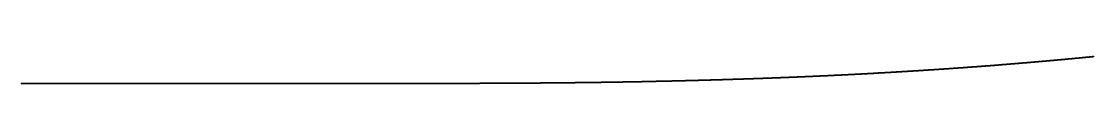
# Model space of a CAD drawing. Header units: metres. Extents: x 0 to 360, y 0 to 49.
# Drawn here: x 112.51 to 134.99, y 0 to 0.56 of the extents above; entities that cross this region are included whole.
import ezdxf

# ---------------------------------------------------------------- set-up
doc = ezdxf.new("R2010")
doc.units = ezdxf.units.M

msp = doc.modelspace()

# ---------------------------------------------------------------- linework, layer by layer
for p in [(133.784, 0.45), (133.796, 0.451), (133.807, 0.452), (133.819, 0.453), (133.83, 0.454), (133.842, 0.455), (133.853, 0.456), (133.865, 0.457), (133.876, 0.458), (133.888, 0.459), (133.899, 0.46), (133.911, 0.461), (133.922, 0.462), (133.934, 0.463), (133.945, 0.464), (133.957, 0.465), (133.968, 0.466), (133.98, 0.467), (133.991, 0.468), (134.003, 0.469), (134.014, 0.47), (134.026, 0.471), (134.038, 0.472), (134.049, 0.473), (134.061, 0.474), (134.072, 0.475), (134.084, 0.476), (134.095, 0.477), (134.107, 0.478), (134.118, 0.479), (134.13, 0.48), (134.141, 0.481), (134.153, 0.482), (134.164, 0.483), (134.176, 0.485), (134.187, 0.486), (134.199, 0.487), (134.21, 0.488), (134.222, 0.489), (134.233, 0.49), (134.245, 0.491), (134.256, 0.492), (134.267, 0.493), (134.279, 0.494), (134.29, 0.495), (134.302, 0.496), (134.313, 0.497), (134.325, 0.498), (134.336, 0.499), (134.348, 0.5), (134.359, 0.501), (134.371, 0.502), (134.382, 0.503), (134.394, 0.504), (134.405, 0.505), (134.417, 0.507), (134.428, 0.508), (134.44, 0.509), (134.451, 0.51), (134.463, 0.511), (134.474, 0.512), (134.486, 0.513), (134.497, 0.514), (134.509, 0.515), (134.52, 0.516), (134.532, 0.517), (134.543, 0.518), (134.555, 0.519), (134.566, 0.52), (134.578, 0.522), (134.589, 0.523), (134.601, 0.524), (134.612, 0.525), (134.624, 0.526), (134.635, 0.527), (134.647, 0.528), (134.658, 0.529), (134.67, 0.53), (134.681, 0.531), (134.693, 0.532), (134.704, 0.533), (134.716, 0.535), (134.727, 0.536), (134.738, 0.537), (134.75, 0.538), (134.761, 0.539), (134.773, 0.54), (134.784, 0.541), (134.796, 0.542), (134.807, 0.543), (134.819, 0.544), (134.83, 0.546), (134.842, 0.547), (134.853, 0.548), (134.865, 0.549), (134.876, 0.55), (134.888, 0.551), (134.899, 0.552), (134.911, 0.553), (134.922, 0.554), (134.934, 0.556), (134.945, 0.557), (134.957, 0.558), (134.968, 0.559), (134.979, 0.56), (134.991, 0.561), (130.629, 0.226), (130.641, 0.226), (130.652, 0.227), (130.664, 0.227), (130.676, 0.228), (130.687, 0.229), (130.699, 0.229), (130.71, 0.23), (130.722, 0.231), (130.734, 0.231), (130.745, 0.232), (130.757, 0.233), (130.768, 0.234), (130.78, 0.234), (130.792, 0.235), (130.803, 0.236), (130.815, 0.236), (130.826, 0.237), (130.838, 0.238), (130.85, 0.238), (130.861, 0.239), (130.873, 0.24), (130.884, 0.24), (130.896, 0.241), (130.907, 0.242), (130.919, 0.242), (130.931, 0.243), (130.942, 0.244), (130.954, 0.244), (130.965, 0.245), (130.977, 0.246), (130.989, 0.247), (131, 0.247), (131.012, 0.248), (131.023, 0.249), (131.035, 0.249), (131.047, 0.25), (131.058, 0.251), (131.07, 0.251), (131.081, 0.252), (131.093, 0.253), (131.104, 0.254), (131.116, 0.254), (131.128, 0.255), (131.139, 0.256), (131.151, 0.256), (131.162, 0.257), (131.174, 0.258), (131.186, 0.259), (131.197, 0.259), (131.209, 0.26), (131.22, 0.261), (131.232, 0.261), (131.243, 0.262), (131.255, 0.263), (131.267, 0.264), (131.278, 0.264), (131.29, 0.265), (131.301, 0.266), (131.313, 0.266), (131.325, 0.267), (131.336, 0.268), (131.348, 0.269), (131.359, 0.269), (131.371, 0.27), (131.382, 0.271), (131.394, 0.272), (131.406, 0.272), (131.417, 0.273), (131.429, 0.274), (131.44, 0.275), (131.452, 0.275), (131.463, 0.276), (131.475, 0.277), (131.487, 0.278), (131.498, 0.278), (131.51, 0.279), (131.521, 0.28), (131.533, 0.281), (131.545, 0.281), (131.556, 0.282), (131.568, 0.283), (131.579, 0.284), (131.591, 0.284), (131.602, 0.285), (131.614, 0.286), (131.626, 0.287), (131.637, 0.287), (131.649, 0.288), (131.66, 0.289), (131.672, 0.29), (131.683, 0.29), (131.695, 0.291), (131.707, 0.292), (131.718, 0.293), (131.73, 0.293), (131.741, 0.294), (131.753, 0.295), (131.764, 0.296), (131.776, 0.297), (131.788, 0.297), (131.799, 0.298), (131.811, 0.299), (131.822, 0.3), (131.834, 0.3), (131.845, 0.301), (131.857, 0.302), (131.869, 0.303), (131.88, 0.304), (131.892, 0.304), (131.903, 0.305), (131.915, 0.306), (131.926, 0.307), (131.938, 0.308), (131.95, 0.308), (131.961, 0.309), (131.973, 0.31), (131.984, 0.311), (131.996, 0.311), (132.007, 0.312), (132.019, 0.313), (132.03, 0.314), (132.042, 0.315), (132.054, 0.316), (132.065, 0.316), (132.077, 0.317), (132.088, 0.318), (132.1, 0.319), (132.111, 0.32), (132.123, 0.32), (132.135, 0.321), (132.146, 0.322), (132.158, 0.323), (132.169, 0.324), (132.181, 0.324), (132.192, 0.325), (132.204, 0.326), (132.215, 0.327), (132.227, 0.328), (132.239, 0.329), (132.25, 0.329), (132.262, 0.33), (132.273, 0.331), (132.285, 0.332), (132.296, 0.333), (132.308, 0.334), (132.319, 0.334), (132.331, 0.335), (132.343, 0.336), (132.354, 0.337), (132.366, 0.338), (132.377, 0.339), (132.389, 0.339), (132.4, 0.34), (132.412, 0.341), (132.423, 0.342), (132.435, 0.343), (132.447, 0.344), (132.458, 0.344), (132.47, 0.345), (132.481, 0.346), (132.493, 0.347), (132.504, 0.348), (132.516, 0.349), (132.527, 0.35), (132.539, 0.35), (132.551, 0.351), (132.562, 0.352), (132.574, 0.353), (132.585, 0.354), (132.597, 0.355), (132.608, 0.356), (132.62, 0.356), (132.631, 0.357), (132.643, 0.358), (132.654, 0.359), (132.666, 0.36), (132.678, 0.361), (132.689, 0.362), (132.701, 0.362), (132.712, 0.363), (132.724, 0.364), (132.735, 0.365), (132.747, 0.366), (132.758, 0.367), (132.77, 0.368), (132.781, 0.369), (132.793, 0.37), (132.805, 0.37), (132.816, 0.371), (132.828, 0.372), (132.839, 0.373), (132.851, 0.374), (132.862, 0.375), (132.874, 0.376), (132.885, 0.377), (132.897, 0.378), (132.908, 0.378), (132.92, 0.379), (132.931, 0.38), (132.943, 0.381), (132.955, 0.382), (132.966, 0.383), (132.978, 0.384), (132.989, 0.385), (133.001, 0.386), (133.012, 0.387), (133.024, 0.387), (133.035, 0.388), (133.047, 0.389), (133.058, 0.39), (133.07, 0.391), (133.081, 0.392), (133.093, 0.393), (133.104, 0.394), (133.116, 0.395), (133.128, 0.396), (133.139, 0.397), (133.151, 0.397), (133.162, 0.398), (133.174, 0.399), (133.185, 0.4), (133.197, 0.401), (133.208, 0.402), (133.22, 0.403), (133.231, 0.404), (133.243, 0.405), (133.254, 0.406), (133.266, 0.407), (133.277, 0.408), (133.289, 0.409), (133.301, 0.41), (133.312, 0.411), (133.324, 0.411), (133.335, 0.412), (133.347, 0.413), (133.358, 0.414), (133.37, 0.415), (133.381, 0.416), (133.393, 0.417), (133.404, 0.418), (133.416, 0.419), (133.427, 0.42), (133.439, 0.421), (133.45, 0.422), (133.462, 0.423), (133.473, 0.424), (133.485, 0.425), (133.496, 0.426), (133.508, 0.427), (133.519, 0.428), (133.531, 0.429), (133.543, 0.43), (133.554, 0.431), (133.566, 0.431), (133.577, 0.432), (133.589, 0.433), (133.6, 0.434), (133.612, 0.435), (133.623, 0.436), (133.635, 0.437), (133.646, 0.438), (133.658, 0.439), (133.669, 0.44), (133.681, 0.441), (133.692, 0.442), (133.704, 0.443), (133.715, 0.444), (133.727, 0.445), (133.738, 0.446), (133.75, 0.447), (133.761, 0.448), (133.773, 0.449), (112.505, 0), (112.517, 0), (112.528, 0), (112.54, 0), (112.552, 0), (112.564, 0), (112.575, 0), (112.587, 0), (112.599, 0), (112.61, 0), (112.622, 0), (112.634, 0), (112.645, 0), (112.657, 0), (112.669, 0), (112.68, 0), (112.692, 0), (112.704, 0), (112.715, 0), (112.727, 0), (112.739, 0), (112.75, 0), (112.762, 0), (112.774, 0), (112.785, 0), (112.797, 0), (112.809, 0), (112.82, 0), (112.832, 0), (112.844, 0), (112.855, 0), (112.867, 0), (112.879, 0), (112.89, 0), (112.902, 0), (112.914, 0), (112.925, 0), (112.937, 0), (112.949, 0), (112.96, 0), (112.972, 0), (112.984, 0), (112.995, 0), (113.007, 0), (113.019, 0), (113.03, 0), (113.042, 0), (113.054, 0), (113.065, 0), (113.077, 0), (113.089, 0), (113.101, 0), (113.112, 0), (113.124, 0), (113.136, 0), (113.147, 0), (113.159, 0), (113.171, 0), (113.182, 0), (113.194, 0), (113.206, 0), (113.217, 0), (113.229, 0), (113.241, 0), (113.252, 0), (113.264, 0), (113.276, 0), (113.287, 0), (113.299, 0), (113.311, 0), (113.322, 0), (113.334, 0), (113.346, 0), (113.357, 0), (113.369, 0), (113.381, 0), (113.392, 0), (113.404, 0), (113.416, 0), (113.427, 0), (113.439, 0), (113.451, 0), (113.462, 0), (113.474, 0), (113.486, 0), (113.497, 0), (113.509, 0), (113.521, 0), (113.532, 0), (113.544, 0), (113.556, 0), (113.567, 0), (113.579, 0), (113.591, 0), (113.603, 0), (113.614, 0), (113.626, 0), (113.638, 0), (113.649, 0), (113.661, 0), (113.673, 0), (113.684, 0), (113.696, 0), (113.708, 0), (113.719, 0), (113.731, 0), (113.743, 0), (113.754, 0), (113.766, 0), (113.778, 0), (113.789, 0), (113.801, 0), (113.813, 0), (113.824, 0), (113.836, 0), (113.848, 0), (113.859, 0), (113.871, 0), (113.883, 0), (113.894, 0), (113.906, 0), (113.918, 0), (113.929, 0), (113.941, 0), (113.953, 0), (113.964, 0), (113.976, 0), (113.988, 0), (113.999, 0), (114.011, 0), (114.023, 0), (114.034, 0), (114.046, 0), (114.058, 0), (114.069, 0), (114.081, 0), (114.093, 0), (114.105, 0), (114.116, 0), (114.128, 0), (114.14, 0), (114.151, 0), (114.163, 0), (114.175, 0), (114.186, 0), (114.198, 0), (114.21, 0), (114.221, 0), (114.233, 0), (114.245, 0), (114.256, 0), (114.268, 0), (114.28, 0), (114.291, 0), (114.303, 0), (114.315, 0), (114.326, 0), (114.338, 0), (114.35, 0), (114.361, 0), (114.373, 0), (114.385, 0), (114.396, 0), (114.408, 0), (114.42, 0), (114.431, 0), (114.443, 0), (114.455, 0), (114.466, 0), (114.478, 0), (114.49, 0), (114.501, 0), (114.513, 0), (114.525, 0), (114.536, 0), (114.548, 0), (114.56, 0), (114.571, 0), (114.583, 0), (114.595, 0), (114.607, 0), (114.618, 0), (114.63, 0), (114.642, 0), (114.653, 0), (114.665, 0), (114.677, 0), (114.688, 0), (114.7, 0), (114.712, 0), (114.723, 0), (114.735, 0), (114.747, 0), (114.758, 0), (114.77, 0), (114.782, 0), (114.793, 0), (114.805, 0), (114.817, 0), (114.828, 0), (114.84, 0), (114.852, 0), (114.863, 0), (114.875, 0), (114.887, 0), (114.898, 0), (114.91, 0), (114.922, 0), (114.933, 0), (114.945, 0), (114.957, 0), (114.968, 0), (114.98, 0), (114.992, 0), (115.003, 0), (115.015, 0), (115.027, 0), (115.038, 0), (115.05, 0), (115.062, 0), (115.073, 0), (115.085, 0), (115.097, 0), (115.108, 0), (115.12, 0), (115.132, 0), (115.144, 0), (115.155, 0), (115.167, 0), (115.179, 0), (115.19, 0), (115.202, 0), (115.214, 0), (115.225, 0), (115.237, 0), (115.249, 0), (115.26, 0), (115.272, 0), (115.284, 0), (115.295, 0), (115.307, 0), (115.319, 0), (115.33, 0), (115.342, 0), (115.354, 0), (115.365, 0), (115.377, 0), (115.389, 0), (115.4, 0), (115.412, 0), (115.424, 0), (115.435, 0), (115.447, 0), (115.459, 0), (115.47, 0), (115.482, 0), (115.494, 0), (115.505, 0), (115.517, 0), (115.529, 0), (115.54, 0), (115.552, 0), (115.564, 0), (115.575, 0), (115.587, 0), (115.599, 0), (115.61, 0), (115.622, 0), (115.634, 0), (115.646, 0), (115.657, 0), (115.669, 0), (115.681, 0), (115.692, 0), (115.704, 0), (115.716, 0), (115.727, 0), (115.739, 0), (115.751, 0), (115.762, 0), (115.774, 0), (115.786, 0), (115.797, 0), (115.809, 0), (115.821, 0), (115.832, 0), (115.844, 0), (115.856, 0), (115.867, 0), (115.879, 0), (115.891, 0), (115.902, 0), (115.914, 0), (115.926, 0), (115.937, 0), (115.949, 0), (115.961, 0), (115.972, 0), (115.984, 0), (115.996, 0), (116.007, 0), (116.019, 0), (116.031, 0), (116.042, 0), (116.054, 0), (116.066, 0), (116.077, 0), (116.089, 0), (116.101, 0), (116.112, 0), (116.124, 0), (116.136, 0), (116.148, 0), (116.159, 0), (116.171, 0), (116.183, 0), (116.194, 0), (116.206, 0), (116.218, 0), (116.229, 0), (116.241, 0), (116.253, 0), (116.264, 0), (116.276, 0), (116.288, 0), (116.299, 0), (116.311, 0), (116.323, 0), (116.334, 0), (116.346, 0), (116.358, 0), (116.369, 0), (116.381, 0), (116.393, 0), (116.404, 0), (116.416, 0), (116.428, 0), (116.439, 0), (116.451, 0), (116.463, 0), (116.474, 0), (116.486, 0), (116.498, 0), (116.509, 0), (116.521, 0), (116.533, 0), (116.544, 0), (116.556, 0), (116.568, 0), (116.579, 0), (116.591, 0), (116.603, 0), (116.614, 0), (116.626, 0), (116.638, 0), (116.65, 0), (116.661, 0), (116.673, 0), (116.685, 0), (116.696, 0), (116.708, 0), (116.72, 0), (116.731, 0), (116.743, 0), (116.755, 0), (116.766, 0), (116.778, 0), (116.79, 0), (116.801, 0), (116.813, 0), (116.825, 0), (116.836, 0), (116.848, 0), (116.86, 0), (116.871, 0), (116.883, 0), (116.895, 0), (116.906, 0), (116.918, 0), (116.93, 0), (116.941, 0), (116.953, 0), (116.965, 0), (116.976, 0), (116.988, 0), (117, 0), (117.011, 0), (117.023, 0), (117.035, 0), (117.046, 0), (117.058, 0), (117.07, 0), (117.081, 0), (117.093, 0), (117.105, 0), (117.116, 0), (117.128, 0), (117.14, 0), (117.151, 0), (117.163, 0), (117.175, 0), (117.187, 0), (117.198, 0), (117.21, 0), (117.222, 0), (117.233, 0), (117.245, 0), (117.257, 0), (117.268, 0), (117.28, 0), (117.292, 0), (117.303, 0), (117.315, 0), (117.327, 0), (117.338, 0), (117.35, 0), (117.362, 0), (117.373, 0), (117.385, 0), (117.397, 0), (117.408, 0), (117.42, 0), (117.432, 0), (117.443, 0), (117.455, 0), (117.467, 0), (117.478, 0), (117.49, 0), (117.502, 0), (117.513, 0), (117.525, 0), (117.537, 0), (117.548, 0), (117.56, 0), (117.572, 0), (117.583, 0), (117.595, 0), (117.607, 0), (117.618, 0), (117.63, 0), (117.642, 0), (117.653, 0), (117.665, 0), (117.677, 0), (117.689, 0), (117.7, 0), (117.712, 0), (117.724, 0), (117.735, 0), (117.747, 0), (117.759, 0), (117.77, 0), (117.782, 0), (117.794, 0), (117.805, 0), (117.817, 0), (117.829, 0), (117.84, 0), (117.852, 0), (117.864, 0), (117.875, 0), (117.887, 0), (117.899, 0), (117.91, 0), (117.922, 0), (117.934, 0), (117.945, 0), (117.957, 0), (117.969, 0), (117.98, 0), (117.992, 0), (118.004, 0), (118.015, 0), (118.027, 0), (118.039, 0), (118.05, 0), (118.062, 0), (118.074, 0), (118.085, 0), (118.097, 0), (118.109, 0), (118.12, 0), (118.132, 0), (118.144, 0), (118.155, 0), (118.167, 0), (118.179, 0), (118.191, 0), (118.202, 0), (118.214, 0), (118.226, 0), (118.237, 0), (118.249, 0), (118.261, 0), (118.272, 0), (118.284, 0), (118.296, 0), (118.307, 0), (118.319, 0), (118.331, 0), (118.342, 0), (118.354, 0), (118.366, 0), (118.377, 0), (118.389, 0), (118.401, 0), (118.412, 0), (118.424, 0), (118.436, 0), (118.447, 0), (118.459, 0), (118.471, 0), (118.482, 0), (118.494, 0), (118.506, 0), (118.517, 0), (118.529, 0), (118.541, 0), (118.552, 0), (118.564, 0), (118.576, 0), (118.587, 0), (118.599, 0), (118.611, 0), (118.622, 0), (118.634, 0), (118.646, 0), (118.657, 0), (118.669, 0), (118.681, 0), (118.693, 0), (118.704, 0), (118.716, 0), (118.728, 0), (118.739, 0), (118.751, 0), (118.763, 0), (118.774, 0), (118.786, 0), (118.798, 0), (118.809, 0), (118.821, 0), (118.833, 0), (118.844, 0), (118.856, 0), (118.868, 0), (118.879, 0), (118.891, 0), (118.903, 0), (118.914, 0), (118.926, 0), (118.938, 0), (118.949, 0), (118.961, 0), (118.973, 0), (118.984, 0), (118.996, 0), (119.008, 0), (119.019, 0), (119.031, 0), (119.043, 0), (119.054, 0), (119.066, 0), (119.078, 0), (119.089, 0), (119.101, 0), (119.113, 0), (119.124, 0), (119.136, 0), (119.148, 0), (119.159, 0), (119.171, 0), (119.183, 0), (119.194, 0), (119.206, 0), (119.218, 0), (119.23, 0), (119.241, 0), (119.253, 0), (119.265, 0), (119.276, 0), (119.288, 0), (119.3, 0), (119.311, 0), (119.323, 0), (119.335, 0), (119.346, 0), (119.358, 0), (119.37, 0), (119.381, 0), (119.393, 0), (119.405, 0), (119.416, 0), (119.428, 0), (119.44, 0), (119.451, 0), (119.463, 0), (119.475, 0), (119.486, 0), (119.498, 0), (119.51, 0), (119.521, 0), (119.533, 0), (119.545, 0), (119.556, 0), (119.568, 0), (119.58, 0), (119.591, 0), (119.603, 0), (119.615, 0), (119.626, 0), (119.638, 0), (119.65, 0), (119.661, 0), (119.673, 0), (119.685, 0), (119.696, 0), (119.708, 0), (119.72, 0), (119.732, 0), (119.743, 0), (119.755, 0), (119.767, 0), (119.778, 0), (119.79, 0), (119.802, 0), (119.813, 0), (119.825, 0), (119.837, 0), (119.848, 0), (119.86, 0), (119.872, 0), (119.883, 0), (119.895, 0), (119.907, 0), (119.918, 0), (119.93, 0), (119.942, 0), (119.953, 0), (119.965, 0), (119.977, 0), (119.988, 0), (120, 0), (120, 0), (120.012, 0), (120.023, 0), (120.035, 0), (120.047, 0), (120.058, 0), (120.07, 0), (120.082, 0), (120.093, 0), (120.105, 0), (120.117, 0), (120.128, 0), (120.14, 0), (120.152, 0), (120.163, 0), (120.175, 0), (120.187, 0), (120.198, 0), (120.21, 0), (120.222, 0), (120.234, 0), (120.245, 0), (120.257, 0), (120.269, 0), (120.28, 0), (120.292, 0), (120.304, 0), (120.315, 0), (120.327, 0), (120.339, 0), (120.35, 0), (120.362, 0), (120.374, 0), (120.385, 0), (120.397, 0), (120.409, 0), (120.42, 0), (120.432, 0), (120.444, 0), (120.455, 0), (120.467, 0), (120.479, 0), (120.49, 0), (120.502, 0), (120.514, 0), (120.525, 0), (120.537, 0), (120.549, 0), (120.56, 0), (120.572, 0), (120.584, 0), (120.595, 0), (120.607, 0), (120.619, 0), (120.63, 0), (120.642, 0), (120.654, 0), (120.666, 0), (120.677, 0), (120.689, 0), (120.701, 0), (120.712, 0), (120.724, 0), (120.736, 0), (120.747, 0), (120.759, 0), (120.771, 0), (120.782, 0), (120.794, 0), (120.806, 0), (120.817, 0), (120.829, 0), (120.841, 0), (120.852, 0), (120.864, 0), (120.876, 0), (120.887, 0), (120.899, 0), (120.911, 0), (120.922, 0), (120.934, 0), (120.946, 0), (120.957, 0), (120.969, 0), (120.981, 0), (120.992, 0), (121.004, 0), (121.016, 0), (121.027, 0), (121.039, 0), (121.051, 0), (121.062, 0), (121.074, 0), (121.086, 0), (121.097, 0), (121.109, 0), (121.121, 0), (121.133, 0), (121.144, 0), (121.156, 0), (121.168, 0), (121.179, 0), (121.191, 0), (121.203, 0.001), (121.214, 0.001), (121.226, 0.001), (121.238, 0.001), (121.249, 0.001), (121.261, 0.001), (121.273, 0.001), (121.284, 0.001), (121.296, 0.001), (121.308, 0.001), (121.319, 0.001), (121.331, 0.001), (121.343, 0.001), (121.354, 0.001), (121.366, 0.001), (121.378, 0.001), (121.389, 0.001), (121.401, 0.001), (121.413, 0.001), (121.424, 0.001), (121.436, 0.001), (121.448, 0.001), (121.459, 0.001), (121.471, 0.001), (121.483, 0.001), (121.494, 0.001), (121.506, 0.001), (121.518, 0.001), (121.529, 0.001), (121.541, 0.001), (121.553, 0.001), (121.565, 0.001), (121.576, 0.001), (121.588, 0.001), (121.6, 0.001), (121.611, 0.001), (121.623, 0.001), (121.635, 0.001), (121.646, 0.001), (121.658, 0.001), (121.67, 0.001), (121.681, 0.001), (121.693, 0.001), (121.705, 0.001), (121.716, 0.001), (121.728, 0.001), (121.74, 0.001), (121.751, 0.001), (121.763, 0.001), (121.775, 0.001), (121.786, 0.002), (121.798, 0.002), (121.81, 0.002), (121.821, 0.002), (121.833, 0.002), (121.845, 0.002), (121.856, 0.002), (121.868, 0.002), (121.88, 0.002), (121.891, 0.002), (121.903, 0.002), (121.915, 0.002), (121.926, 0.002), (121.938, 0.002), (121.95, 0.002), (121.961, 0.002), (121.973, 0.002), (121.985, 0.002), (121.996, 0.002), (122.008, 0.002), (122.02, 0.002), (122.031, 0.002), (122.043, 0.002), (122.055, 0.002), (122.067, 0.002), (122.078, 0.002), (122.09, 0.002), (122.102, 0.002), (122.113, 0.002), (122.125, 0.003), (122.137, 0.003), (122.148, 0.003), (122.16, 0.003), (122.172, 0.003), (122.183, 0.003), (122.195, 0.003), (122.207, 0.003), (122.218, 0.003), (122.23, 0.003), (122.242, 0.003), (122.253, 0.003), (122.265, 0.003), (122.277, 0.003), (122.288, 0.003), (122.3, 0.003), (122.312, 0.003), (122.323, 0.003), (122.335, 0.003), (122.347, 0.003), (122.358, 0.003), (122.37, 0.003), (122.382, 0.003), (122.393, 0.004), (122.405, 0.004), (122.417, 0.004), (122.428, 0.004), (122.44, 0.004), (122.452, 0.004), (122.463, 0.004), (122.475, 0.004), (122.487, 0.004), (122.498, 0.004), (122.51, 0.004), (122.522, 0.004), (122.533, 0.004), (122.545, 0.004), (122.557, 0.004), (122.569, 0.004), (122.58, 0.004), (122.592, 0.004), (122.604, 0.004), (122.615, 0.005), (122.627, 0.005), (122.639, 0.005), (122.65, 0.005), (122.662, 0.005), (122.674, 0.005), (122.685, 0.005), (122.697, 0.005), (122.709, 0.005), (122.72, 0.005), (122.732, 0.005), (122.744, 0.005), (122.755, 0.005), (122.767, 0.005), (122.779, 0.005), (122.79, 0.005), (122.802, 0.006), (122.814, 0.006), (122.825, 0.006), (122.837, 0.006), (122.849, 0.006), (122.86, 0.006), (122.872, 0.006), (122.884, 0.006), (122.895, 0.006), (122.907, 0.006), (122.919, 0.006), (122.93, 0.006), (122.942, 0.006), (122.954, 0.006), (122.965, 0.007), (122.977, 0.007), (122.989, 0.007), (123, 0.007), (123.012, 0.007), (123.024, 0.007), (123.035, 0.007), (123.047, 0.007), (123.059, 0.007), (123.07, 0.007), (123.082, 0.007), (123.094, 0.007), (123.105, 0.007), (123.117, 0.008), (123.129, 0.008), (123.141, 0.008), (123.152, 0.008), (123.164, 0.008), (123.176, 0.008), (123.187, 0.008), (123.199, 0.008), (123.211, 0.008), (123.222, 0.008), (123.234, 0.008), (123.246, 0.008), (123.257, 0.009), (123.269, 0.009), (123.281, 0.009), (123.292, 0.009), (123.304, 0.009), (123.316, 0.009), (123.327, 0.009), (123.339, 0.009), (123.351, 0.009), (123.362, 0.009), (123.374, 0.009), (123.386, 0.009), (123.397, 0.01), (123.409, 0.01), (123.421, 0.01), (123.432, 0.01), (123.444, 0.01), (123.456, 0.01), (123.467, 0.01), (123.479, 0.01), (123.491, 0.01), (123.502, 0.01), (123.514, 0.011), (123.526, 0.011), (123.537, 0.011), (123.549, 0.011), (123.561, 0.011), (123.572, 0.011), (123.584, 0.011), (123.596, 0.011), (123.607, 0.011), (123.619, 0.011), (123.631, 0.012), (123.642, 0.012), (123.654, 0.012), (123.666, 0.012), (123.677, 0.012), (123.689, 0.012), (123.701, 0.012), (123.712, 0.012), (123.724, 0.012), (123.736, 0.013), (123.747, 0.013), (123.759, 0.013), (123.771, 0.013), (123.782, 0.013), (123.794, 0.013), (123.806, 0.013), (123.818, 0.013), (123.829, 0.013), (123.841, 0.014), (123.853, 0.014), (123.864, 0.014), (123.876, 0.014), (123.888, 0.014), (123.899, 0.014), (123.911, 0.014), (123.923, 0.014), (123.934, 0.015), (123.946, 0.015), (123.958, 0.015), (123.969, 0.015), (123.981, 0.015), (123.993, 0.015), (124.004, 0.015), (124.016, 0.015), (124.028, 0.016), (124.039, 0.016), (124.051, 0.016), (124.063, 0.016), (124.074, 0.016), (124.086, 0.016), (124.098, 0.016), (124.109, 0.016), (124.121, 0.017), (124.133, 0.017), (124.144, 0.017), (124.156, 0.017), (124.168, 0.017), (124.179, 0.017), (124.191, 0.017), (124.203, 0.017), (124.214, 0.018), (124.226, 0.018), (124.238, 0.018), (124.249, 0.018), (124.261, 0.018), (124.273, 0.018), (124.284, 0.018), (124.296, 0.019), (124.308, 0.019), (124.319, 0.019), (124.331, 0.019), (124.343, 0.019), (124.354, 0.019), (124.366, 0.019), (124.378, 0.02), (124.389, 0.02), (124.401, 0.02), (124.413, 0.02), (124.424, 0.02), (124.436, 0.02), (124.448, 0.021), (124.459, 0.021), (124.471, 0.021), (124.483, 0.021), (124.494, 0.021), (124.506, 0.021), (124.518, 0.021), (124.529, 0.022), (124.541, 0.022), (124.553, 0.022), (124.564, 0.022), (124.576, 0.022), (124.588, 0.022), (124.599, 0.023), (124.611, 0.023), (124.623, 0.023), (124.634, 0.023), (124.646, 0.023), (124.658, 0.023), (124.669, 0.024), (124.681, 0.024), (124.693, 0.024), (124.704, 0.024), (124.716, 0.024), (124.728, 0.024), (124.739, 0.025), (124.751, 0.025), (124.763, 0.025), (124.774, 0.025), (124.786, 0.025), (124.798, 0.025), (124.809, 0.026), (124.821, 0.026), (124.833, 0.026), (124.844, 0.026), (124.856, 0.026), (124.868, 0.026), (124.879, 0.027), (124.891, 0.027), (124.903, 0.027), (124.914, 0.027), (124.926, 0.027), (124.938, 0.028), (124.949, 0.028), (124.961, 0.028), (124.973, 0.028), (124.984, 0.028), (124.996, 0.028), (125.008, 0.029), (125.019, 0.029), (125.031, 0.029), (125.043, 0.029), (125.054, 0.029), (125.066, 0.03), (125.078, 0.03), (125.089, 0.03), (125.101, 0.03), (125.113, 0.03), (125.124, 0.031), (125.136, 0.031), (125.148, 0.031), (125.159, 0.031), (125.171, 0.031), (125.183, 0.032), (125.194, 0.032), (125.206, 0.032), (125.218, 0.032), (125.229, 0.032), (125.241, 0.033), (125.253, 0.033), (125.264, 0.033), (125.276, 0.033), (125.288, 0.033), (125.299, 0.034), (125.311, 0.034), (125.323, 0.034), (125.334, 0.034), (125.346, 0.034), (125.358, 0.035), (125.369, 0.035), (125.381, 0.035), (125.393, 0.035), (125.404, 0.035), (125.416, 0.036), (125.428, 0.036), (125.439, 0.036), (125.451, 0.036), (125.463, 0.037), (125.474, 0.037), (125.486, 0.037), (125.498, 0.037), (125.509, 0.037), (125.521, 0.038), (125.533, 0.038), (125.544, 0.038), (125.556, 0.038), (125.568, 0.038), (125.579, 0.039), (125.591, 0.039), (125.603, 0.039), (125.614, 0.039), (125.626, 0.04), (125.638, 0.04), (125.649, 0.04), (125.661, 0.04), (125.673, 0.041), (125.684, 0.041), (125.696, 0.041), (125.708, 0.041), (125.719, 0.041), (125.731, 0.042), (125.743, 0.042), (125.754, 0.042), (125.766, 0.042), (125.778, 0.043), (125.789, 0.043), (125.801, 0.043), (125.813, 0.043), (125.824, 0.044), (125.836, 0.044), (125.848, 0.044), (125.859, 0.044), (125.871, 0.045), (125.883, 0.045), (125.894, 0.045), (125.906, 0.045), (125.918, 0.046), (125.929, 0.046), (125.941, 0.046), (125.952, 0.046), (125.964, 0.047), (125.976, 0.047), (125.987, 0.047), (125.999, 0.047), (126.011, 0.048), (126.022, 0.048), (126.034, 0.048), (126.046, 0.048), (126.057, 0.049), (126.069, 0.049), (126.081, 0.049), (126.092, 0.049), (126.104, 0.05), (126.116, 0.05), (126.127, 0.05), (126.139, 0.05), (126.151, 0.051), (126.162, 0.051), (126.174, 0.051), (126.186, 0.052), (126.197, 0.052), (126.209, 0.052), (126.221, 0.052), (126.232, 0.053), (126.244, 0.053), (126.256, 0.053), (126.267, 0.053), (126.279, 0.054), (126.291, 0.054), (126.302, 0.054), (126.314, 0.055), (126.326, 0.055), (126.337, 0.055), (126.349, 0.055), (126.361, 0.056), (126.372, 0.056), (126.384, 0.056), (126.396, 0.057), (126.407, 0.057), (126.419, 0.057), (126.43, 0.057), (126.442, 0.058), (126.454, 0.058), (126.465, 0.058), (126.477, 0.059), (126.489, 0.059), (126.5, 0.059), (126.512, 0.059), (126.524, 0.06), (126.535, 0.06), (126.547, 0.06), (126.559, 0.061), (126.57, 0.061), (126.582, 0.061), (126.594, 0.062), (126.605, 0.062), (126.617, 0.062), (126.629, 0.062), (126.64, 0.063), (126.652, 0.063), (126.664, 0.063), (126.675, 0.064), (126.687, 0.064), (126.699, 0.064), (126.71, 0.065), (126.722, 0.065), (126.734, 0.065), (126.745, 0.065), (126.757, 0.066), (126.768, 0.066), (126.78, 0.066), (126.792, 0.067), (126.803, 0.067), (126.815, 0.067), (126.827, 0.068), (126.838, 0.068), (126.85, 0.068), (126.862, 0.069), (126.873, 0.069), (126.885, 0.069), (126.897, 0.07), (126.908, 0.07), (126.92, 0.07), (126.932, 0.071), (126.943, 0.071), (126.955, 0.071), (126.967, 0.072), (126.978, 0.072), (126.99, 0.072), (127.002, 0.073), (127.013, 0.073), (127.025, 0.073), (127.036, 0.074), (127.048, 0.074), (127.06, 0.074), (127.071, 0.075), (127.083, 0.075), (127.095, 0.075), (127.106, 0.076), (127.118, 0.076), (127.13, 0.076), (127.141, 0.077), (127.153, 0.077), (127.165, 0.077), (127.176, 0.078), (127.188, 0.078), (127.2, 0.078), (127.211, 0.079), (127.223, 0.079), (127.235, 0.079), (127.246, 0.08), (127.258, 0.08), (127.269, 0.08), (127.281, 0.081), (127.293, 0.081), (127.304, 0.082), (127.316, 0.082), (127.328, 0.082), (127.339, 0.083), (127.351, 0.083), (127.363, 0.083), (127.374, 0.084), (127.386, 0.084), (127.398, 0.084), (127.409, 0.085), (127.421, 0.085), (127.433, 0.086), (127.444, 0.086), (127.456, 0.086), (127.467, 0.087), (127.479, 0.087), (127.491, 0.087), (127.502, 0.088), (127.514, 0.088), (127.526, 0.088), (127.537, 0.089), (127.549, 0.089), (127.561, 0.09), (127.572, 0.09), (127.584, 0.09), (127.596, 0.091), (127.607, 0.091), (127.619, 0.092), (127.631, 0.092), (127.642, 0.092), (127.654, 0.093), (127.665, 0.093), (127.677, 0.093), (127.689, 0.094), (127.7, 0.094), (127.712, 0.095), (127.724, 0.095), (127.735, 0.095), (127.747, 0.096), (127.759, 0.096), (127.77, 0.097), (127.782, 0.097), (127.794, 0.097), (127.805, 0.098), (127.817, 0.098), (127.828, 0.099), (127.84, 0.099), (127.852, 0.099), (127.863, 0.1), (127.875, 0.1), (127.887, 0.101), (127.898, 0.101), (127.91, 0.101), (127.922, 0.102), (127.933, 0.102), (127.945, 0.103), (127.957, 0.103), (127.968, 0.103), (127.98, 0.104), (127.991, 0.104), (128.003, 0.105), (128.015, 0.105), (128.026, 0.106), (128.038, 0.106), (128.05, 0.106), (128.061, 0.107), (128.073, 0.107), (128.085, 0.108), (128.096, 0.108), (128.108, 0.108), (128.119, 0.109), (128.131, 0.109), (128.143, 0.11), (128.154, 0.11), (128.166, 0.111), (128.178, 0.111), (128.189, 0.111), (128.201, 0.112), (128.213, 0.112), (128.224, 0.113), (128.236, 0.113), (128.248, 0.114), (128.259, 0.114), (128.271, 0.114), (128.282, 0.115), (128.294, 0.115), (128.306, 0.116), (128.317, 0.116), (128.329, 0.117), (128.341, 0.117), (128.352, 0.118), (128.364, 0.118), (128.376, 0.118), (128.387, 0.119), (128.399, 0.119), (128.41, 0.12), (128.422, 0.12), (128.434, 0.121), (128.445, 0.121), (128.457, 0.122), (128.469, 0.122), (128.48, 0.123), (128.492, 0.123), (128.503, 0.123), (128.515, 0.124), (128.527, 0.124), (128.538, 0.125), (128.55, 0.125), (128.562, 0.126), (128.573, 0.126), (128.585, 0.127), (128.597, 0.127), (128.608, 0.128), (128.62, 0.128), (128.631, 0.129), (128.643, 0.129), (128.655, 0.13), (128.666, 0.13), (128.678, 0.13), (128.69, 0.131), (128.701, 0.131), (128.713, 0.132), (128.724, 0.132), (128.736, 0.133), (128.748, 0.133), (128.759, 0.134), (128.771, 0.134), (128.783, 0.135), (128.794, 0.135), (128.806, 0.136), (128.818, 0.136), (128.829, 0.137), (128.841, 0.137), (128.852, 0.138), (128.864, 0.138), (128.876, 0.139), (128.887, 0.139), (128.899, 0.14), (128.911, 0.14), (128.922, 0.141), (128.934, 0.141), (128.945, 0.142), (128.957, 0.142), (128.969, 0.143), (128.98, 0.143), (128.992, 0.144), (129.004, 0.144), (129.015, 0.145), (129.027, 0.145), (129.038, 0.146), (129.05, 0.146), (129.062, 0.147), (129.073, 0.147), (129.085, 0.148), (129.097, 0.148), (129.108, 0.149), (129.12, 0.149), (129.131, 0.15), (129.143, 0.15), (129.155, 0.151), (129.166, 0.151), (129.178, 0.152), (129.19, 0.152), (129.201, 0.153), (129.213, 0.153), (129.224, 0.154), (129.236, 0.154), (129.248, 0.155), (129.259, 0.156), (129.271, 0.156), (129.283, 0.157), (129.294, 0.157), (129.306, 0.158), (129.317, 0.158), (129.329, 0.159), (129.341, 0.159), (129.352, 0.16), (129.364, 0.16), (129.375, 0.161), (129.387, 0.161), (129.399, 0.162), (129.41, 0.162), (129.422, 0.163), (129.434, 0.164), (129.445, 0.164), (129.457, 0.165), (129.468, 0.165), (129.48, 0.166), (129.492, 0.166), (129.503, 0.167), (129.515, 0.167), (129.527, 0.168), (129.538, 0.169), (129.55, 0.169), (129.561, 0.17), (129.573, 0.17), (129.585, 0.171), (129.596, 0.171), (129.608, 0.172), (129.619, 0.172), (129.631, 0.173), (129.643, 0.174), (129.654, 0.174), (129.666, 0.175), (129.678, 0.175), (129.689, 0.176), (129.701, 0.176), (129.712, 0.177), (129.724, 0.178), (129.736, 0.178), (129.747, 0.179), (129.759, 0.179), (129.77, 0.18), (129.782, 0.18), (129.794, 0.181), (129.805, 0.182), (129.817, 0.182), (129.829, 0.183), (129.84, 0.183), (129.852, 0.184), (129.863, 0.184), (129.875, 0.185), (129.887, 0.186), (129.898, 0.186), (129.91, 0.187), (129.921, 0.187), (129.933, 0.188), (129.945, 0.189), (129.956, 0.189), (129.968, 0.19), (129.979, 0.19), (129.991, 0.191), (130.003, 0.192), (130.014, 0.192), (130.026, 0.193), (130.038, 0.193), (130.049, 0.194), (130.061, 0.195), (130.072, 0.195), (130.084, 0.196), (130.096, 0.196), (130.107, 0.197), (130.119, 0.198), (130.13, 0.198), (130.142, 0.199), (130.154, 0.199), (130.165, 0.2), (130.177, 0.201), (130.188, 0.201), (130.2, 0.202), (130.212, 0.203), (130.223, 0.203), (130.235, 0.204), (130.246, 0.204), (130.258, 0.205), (130.27, 0.206), (130.281, 0.206), (130.293, 0.207), (130.304, 0.207), (130.316, 0.208), (130.328, 0.209), (130.339, 0.209), (130.351, 0.21), (130.362, 0.211), (130.374, 0.211), (130.386, 0.212), (130.397, 0.213), (130.409, 0.213), (130.42, 0.214), (130.432, 0.214), (130.444, 0.215), (130.455, 0.216), (130.467, 0.216), (130.478, 0.217), (130.49, 0.218), (130.502, 0.218), (130.513, 0.219), (130.525, 0.22), (130.536, 0.22), (130.548, 0.221), (130.56, 0.222), (130.571, 0.222), (130.583, 0.223), (130.594, 0.224), (130.606, 0.224), (130.618, 0.225)]:
    msp.add_point(p)

doc.saveas('drawing.dxf')
